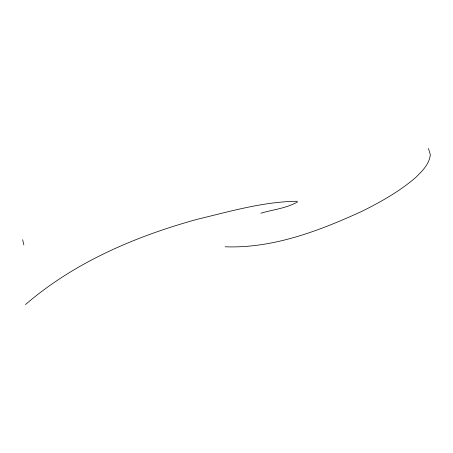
<?xml version="1.0" encoding="UTF-8"?>
<svg xmlns="http://www.w3.org/2000/svg" width="453" height="453" viewBox="0 0 453 453"><rect width="100%" height="100%" fill="white"/><g stroke="black" fill="none" stroke-linecap="round" stroke-linejoin="round"><path stroke-width="0.68" d="M25.459 304.558C74.541 262.259 135.447 236.347 197.383 219.258C230.056 211.432 263.182 201.698 296.947 201.268L297.508 201.913C286.477 208.329 273.012 209.575 260.894 213.227M225.13 246.777C272.712 248.601 318.606 231.058 361.245 211.659C380.339 202.18 399.144 191.698 415.395 177.769C421.992 171.359 429.257 164.343 430.35 154.711L428.459 148.442M22.65 239.716L23.85 244.948"/></g></svg>
